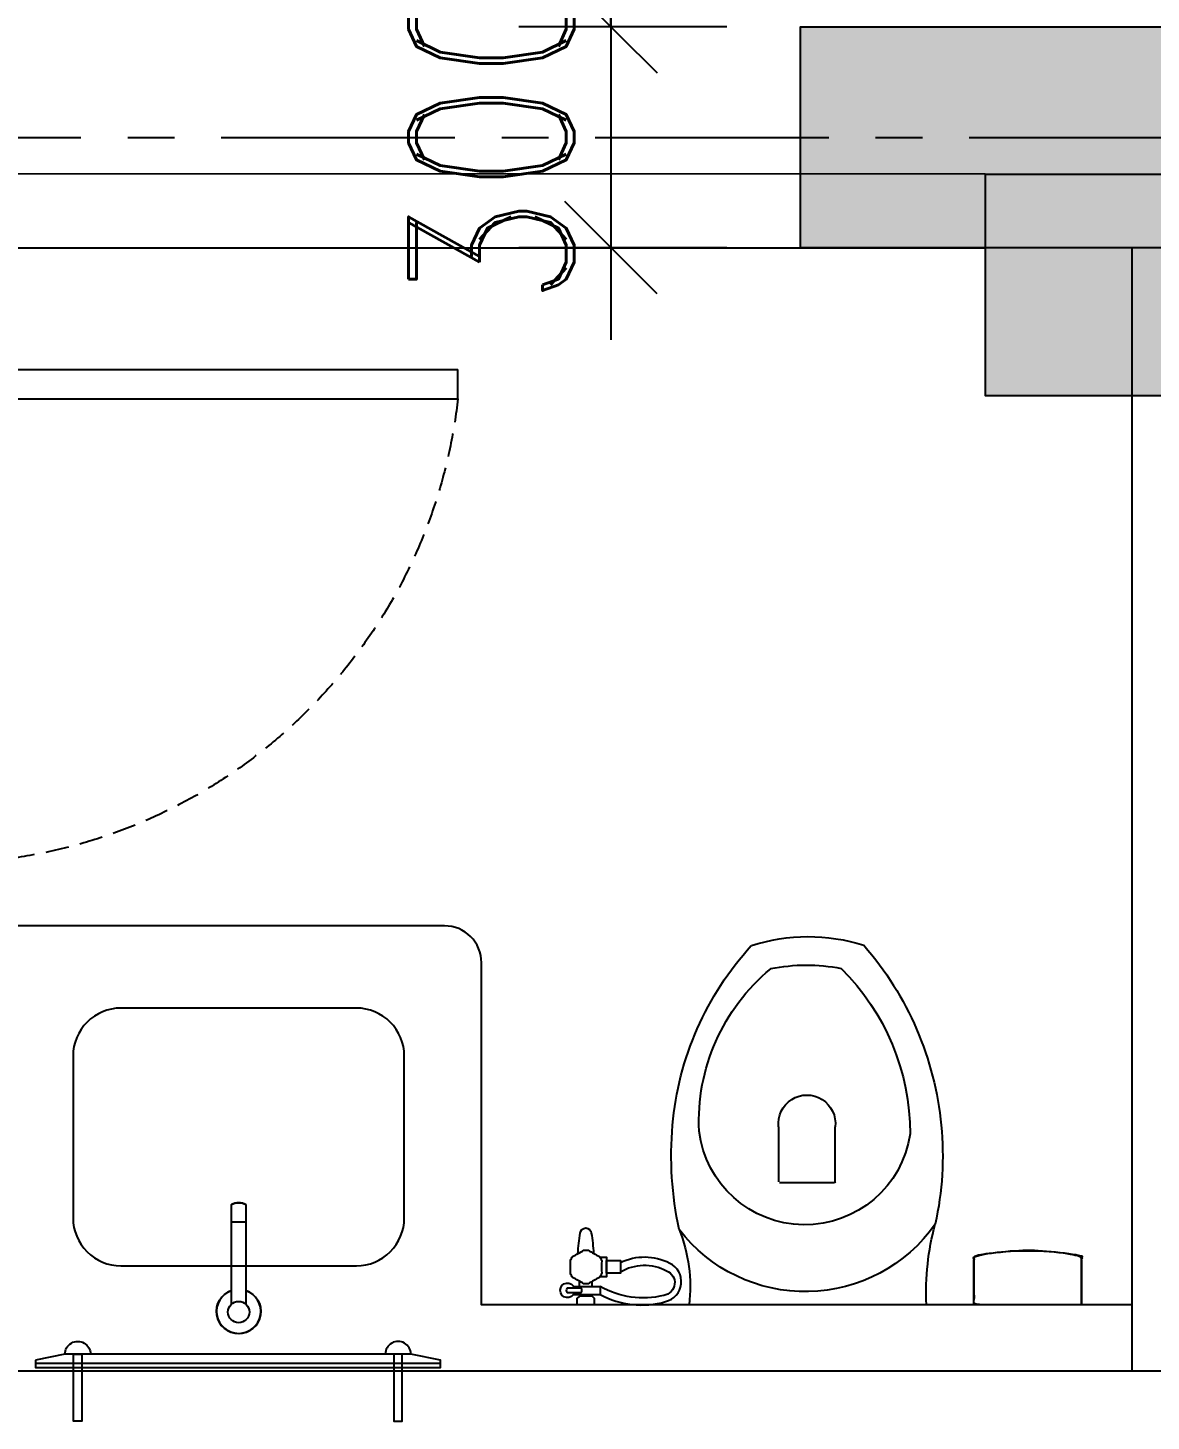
# Model space of a CAD drawing. Header units: millimetres. Extents: x 2061841 to 105821645, y -77612 to 48520811.
# Drawn here: x 105446518 to 105448043, y 48481132 to 48483024 of the extents above; entities that cross this region are included whole.
import ezdxf

# ---------------------------------------------------------------- set-up
doc = ezdxf.new("R2010")
doc.units = ezdxf.units.MM
doc.header["$LTSCALE"] = 10
doc.header["$MEASUREMENT"] = 0
doc.linetypes.add('xa_type A_Seventh floor plan$0$HIDDEN2', pattern=[4.7625, 3.175, -1.5875])
doc.linetypes.add('XR_type A_TYP_GRID$0$CENTER', pattern=[50.8, 31.75, -6.35, 6.35, -6.35])
for name, color, linetype in [('AS-COLS', 2, 'Continuous'), ('DIM', 8, 'Continuous'), ('S-OPENING', 6, 'Continuous'), ('xa_type A_Seventh floor plan$0$A-DOOR', 6, 'Continuous'), ('xa_type A_Seventh floor plan$0$A-ELEV-HIDN', 54, 'xa_type A_Seventh floor plan$0$HIDDEN2'), ('xa_type A_Seventh floor plan$0$A-WALL', 3, 'Continuous'), ('xa_type A_Seventh floor plan$0$AP-SANR-FIXT', 74, 'Continuous'), ('xa_type A_Seventh floor plan$0$xb_type d_second fl_typ_fl$0$A-DOOR', 8, 'Continuous'), ('xa_type A_Seventh floor plan$0$xb_type d_second fl_typ_fl$0$A-WALL', 8, 'Continuous'), ('xa_type A_Seventh floor plan$0$xr_TDT02_Toilet_01_settingout$0$A-ELEV-FINE', 8, 'Continuous'), ('xa_type A_Seventh floor plan$0$xr_TDT02_Toilet_01_settingout$0$A-FLOR-LEVL', 200, 'Continuous'), ('XR_type A_TYP_COL$0$AS-COLS', 2, 'Continuous'), ('XR_type A_TYP_COL$0$AS-COLS-PATT', 253, 'Continuous'), ('XR_type A_TYP_GRID$0$AS-GRID', 24, 'XR_type A_TYP_GRID$0$CENTER')]:
    doc.layers.add(name, color=color, linetype=linetype)
doc.layers.add('S-STRCOL HATCH', color=33, linetype='Continuous', lineweight=9)
doc.styles.add('200', font='romand.shx', dxfattribs={"width": 0.8, "height": 225})
doc.dimstyles.new('GR1', dxfattribs={"dimtxt": 225, "dimasz": 125, "dimexe": 125, "dimexo": 100, "dimgap": 50, "dimtad": 1, "dimdec": 0, "dimzin": 3, "dimdsep": 46, "dimtxsty": '200', "dimblk1": 'OBLIQUE', "dimblk2": 'OBLIQUE', "dimsah": 1, "dimcen": 0.0625, "dimdle": 125, "dimclrd": 3, "dimclre": 3, "dimclrt": 2, "dimadec": 0, "dimazin": 0, "dimtfac": 1, "dimtdec": 0, "dimtix": 1, "dimtmove": 0, "dimatfit": 3, "dimfxl": 1, "dimtolj": 1, "dimtzin": 0, "dimarcsym": 0})

# ---------------------------------------------------------------- blocks, each defined once
blk = doc.blocks.new('xa_type A_Seventh floor plan$0$xb_type d_second fl_typ_fl$0$Door frame 100wall')
blk.add_lwpolyline([(-80, 75), (-65, 75), (-65, 115), (-15, 115), (-15, -15), (-80, -15)], close=True)
at = {"layer": 'xa_type A_Seventh floor plan$0$xb_type d_second fl_typ_fl$0$A-WALL'}
blk.add_line((0, 0), (0, 100), dxfattribs=at)
blk = doc.blocks.new('xa_type A_Seventh floor plan$0$xb_type d_second fl_typ_fl$0$toilet door')
at = {"layer": 'xa_type A_Seventh floor plan$0$A-ELEV-HIDN'}
blk.add_arc((-1763.3, 7052.9), 711.1, 96.4703, 177.0071, dxfattribs=at)
at = {"layer": 'xa_type A_Seventh floor plan$0$xb_type d_second fl_typ_fl$0$A-DOOR'}
for p, q in [((-1843.4, 7090), (-1843.4, 7759.4)), ((-1843.4, 7759.4), (-1803.4, 7759.4)), ((-1803.4, 7090), (-1803.4, 7759.4)), ((-1843.4, 7090), (-1803.4, 7090))]:
    blk.add_line(p, q, dxfattribs=at)
at = {"layer": 'xa_type A_Seventh floor plan$0$xb_type d_second fl_typ_fl$0$A-DOOR', "xscale": -1}
blk.add_blockref('xa_type A_Seventh floor plan$0$xb_type d_second fl_typ_fl$0$Door frame 100wall', (-2538.4, 6975), dxfattribs=at)
at = {"layer": 'xa_type A_Seventh floor plan$0$xb_type d_second fl_typ_fl$0$A-DOOR'}
blk.add_blockref('xa_type A_Seventh floor plan$0$xb_type d_second fl_typ_fl$0$Door frame 100wall', (-1738.4, 6975), dxfattribs=at)
blk = doc.blocks.new('xa_type A_Seventh floor plan$0$xr_TDT02_Toilet_01_settingout$0$wc')
at = {"layer": 'xa_type A_Seventh floor plan$0$AP-SANR-FIXT', "ltscale": 0.2}
for p, q in [((20461.6, 4689.7), (20497.7, 4689.7)), ((20461.7, 4678.8), (20497.7, 4678.8)), ((20486.6, 4691.9), (20469.3, 4691.9)), ((20469.3, 4678.8), (20469.3, 4671.7)), ((20486.6, 4678.8), (20486.6, 4672.2)), ((20740, 4462.3), (20740, 4536.7)), ((20741.2, 4537.9), (20815.6, 4537.9)), ((20816.8, 4536.7), (20816.8, 4462.3))]:
    blk.add_line(p, q, dxfattribs=at)
for points in [[(20469.3, 4689.7), (20469.3, 4691.9), (20465.8, 4695.5), (20465.8, 4703.5), (20490.1, 4703.5), (20490.1, 4695.5), (20486.6, 4691.9), (20486.6, 4689.7)], [(20497.2, 4639.2), (20506.1, 4639.2), (20506.1, 4665.8), (20497.2, 4665.8)]]:
    blk.add_lwpolyline(points, dxfattribs=at)
for points in [[(20525, 4659.1, 0.260106), (20587.7, 4657.6, 0.770876), (20584, 4691, 0.197727), (20497.7, 4678.8), (20497.7, 4689.7, -0.200316), (20586.3, 4699.5, -0.713234), (20592, 4647.6, -0.235015), (20525, 4646.8)], [(20467.4, 4634.4, 0.031577), (20470.4, 4606.4, 0.908601), (20485.5, 4606.4, 0.031024), (20488.5, 4633.9)]]:
    blk.add_lwpolyline(points, format="xyb", dxfattribs=at)
for points in [[(20471.3, 4681, 0.336902), (20471.3, 4687.4), (20453.3, 4687.4, 0.507062), (20453.3, 4681)], [(20457.1, 4643.7, 0.066607), (20460.1, 4638.4, -0.017063), (20475.3, 4629.7, 0.066607), (20481.4, 4629.7, -0.017063), (20496.6, 4638.4, 0.066607), (20499.7, 4643.7, -0.017063), (20499.7, 4661.3, 0.066607), (20496.6, 4666.6, -0.017063), (20481.4, 4675.3, 0.066607), (20475.3, 4675.3, -0.017063), (20460.1, 4666.6, 0.066607), (20457.1, 4661.3, -0.017063)]]:
    blk.add_lwpolyline(points, format="xyb", close=True, dxfattribs=at)
blk.add_lwpolyline([(20506.1, 4643.9), (20525, 4643.9), (20525, 4661.1), (20506.1, 4661.1)], close=True, dxfattribs=at)
for centre, radius, start, end in [((20453.3, 4684.2), 9.98, 18.8114, 341.3896), ((20411.1, 4679.4), 208.8, 338.0884, 6.7012), ((21291.6, 4686.1), 351.1, 177.1212, 195.1481), ((20776.2, 4470), 216, 35.1758, 142.488), ((21075.2, 4500.6), 481, 167.8985, 184.8456), ((20775.6, 4450.6), 144.6, 8.367, 173.1296), ((20541.5, 4502.1), 421.4, 354.2574, 12.6405), ((20815.6, 4536.7), 1.26, 0, 90), ((20901.7, 4455.1), 270, 177.2824, 230.2951), ((20601, 4472.2), 317.7, 314.8694, 359.9106), ((21011.6, 4496.9), 417.4, 185.0763, 222.3), ((20778.4, 4457.7), 38.7, 173.1877, 6.8123), ((20528.1, 4501.3), 434.7, 318.9211, 354.5507), ((20778.1, 4490.2), 247.7, 258.6146, 280.9392), ((20780, 4451.5), 247.7, 251.889, 287.8168)]:
    blk.add_arc(centre, radius, start, end, dxfattribs=at)
blk.add_rational_spline([(21005.4, 4703.3), (21005.4, 4679), (21005.4, 4654.7), (21005.4, 4646.2), (21005.4, 4637.7), (21078.3, 4622.9), (21151.3, 4637.6), (21151.3, 4646.1), (21151.3, 4654.6), (21151.3, 4678.9), (21151.3, 4703.3)], [1, 1, 1, 1, 1, 0.980198019802, 1, 1, 1, 1, 1], degree=2, knots=[0, 0, 0, 1, 1, 2, 2, 2.398675, 2.398675, 3.398675, 3.398675, 4.398675, 4.398675, 4.398675], dxfattribs=at)
at = {"layer": 'xa_type A_Seventh floor plan$0$AP-SANR-FIXT'}
blk.add_rational_spline([(21151.3, 4703.3), (21078.4, 4703.3), (21005.4, 4703.3), (21005.4, 4679), (21005.4, 4654.7), (21005.4, 4646.2), (21005.4, 4637.7), (21078.3, 4622.9), (21151.3, 4637.6), (21151.3, 4646.1), (21151.3, 4654.6), (21151.3, 4678.9), (21151.3, 4703.3)], [1, 1, 1, 1, 1, 1, 1, 0.980198019802, 1, 1, 1, 1, 1], degree=2, knots=[0, 0, 0, 1, 1, 2, 2, 3, 3, 3.398675, 3.398675, 4.398675, 4.398675, 5.398675, 5.398675, 5.398675], dxfattribs=at)
blk = doc.blocks.new('xa_type A_Seventh floor plan$0$xr_TDT02_Toilet_01_settingout$0$BASIN 600')
at = {"layer": 'xa_type A_Seventh floor plan$0$AP-SANR-FIXT', "ltscale": 0.2}
for p, q in [((28918.9, 6319.8), (29054.1, 6319.8)), ((28942.3, 6300.2), (28942.3, 6319.8)), ((29054.1, 6300.2), (28918.9, 6300.2))]:
    blk.add_line(p, q, dxfattribs=at)
at = {"layer": 'xa_type A_Seventh floor plan$0$AP-SANR-FIXT'}
for points in [[(29130, 6034), (29140, 6034), (29140, 6584), (29130, 6584), (29122, 6544), (29122, 6074), (29130, 6034)], [(29134, 6034), (29134, 6584)]]:
    blk.add_lwpolyline(points, dxfattribs=at)
at = {"layer": 'xa_type A_Seventh floor plan$0$AP-SANR-FIXT', "ltscale": 0.2}
blk.add_lwpolyline([(29002, 6319.8), (29002, 6470, 0.414214), (28937, 6535), (28717, 6535, 0.414214), (28652, 6470), (28652, 6150, 0.414214), (28717, 6085), (28937, 6085, 0.414214), (29002, 6150), (29002, 6300.2)], format="xyb", dxfattribs=at)
at = {"layer": 'xa_type A_Seventh floor plan$0$AP-SANR-FIXT'}
for points in [[(29002, 6300.2), (29002, 6470, 0.414214), (28937, 6535), (28717, 6535, 0.414214), (28652, 6470), (28652, 6150, 0.414214), (28717, 6085), (28937, 6085, 0.414214), (29002, 6150), (29002, 6300.2)], [(29122, 6544, -43.793788), (29122, 6544, 1.000509), (29122, 6509.2, -0.95535)], [(29122, 6074, 43.793788), (29122, 6074, -1.000509), (29122, 6108.8, 0.95535)]]:
    blk.add_lwpolyline(points, format="xyb", dxfattribs=at)
at = {"layer": 'xa_type A_Seventh floor plan$0$AP-SANR-FIXT', "elevation": 0}
for points in [[(29122, 6532.2), (29122, 6520.9), (29213, 6520.9), (29213, 6532.2)], [(29122, 6085.8), (29122, 6097.1), (29212.9, 6097.1), (29212.9, 6085.8)]]:
    blk.add_lwpolyline(points, close=True, dxfattribs=at)
at = {"layer": 'xa_type A_Seventh floor plan$0$AP-SANR-FIXT'}
blk.add_lwpolyline([(28918.9, 6319.8), (29035.6, 6319.8, -5.974225), (29035.6, 6300.2), (28918.9, 6300.2, -0.260855)], format="xyb", close=True, dxfattribs=at)
blk.add_circle((29064.8, 6310), 14.5, dxfattribs=at)
at = {"layer": 'xa_type A_Seventh floor plan$0$AP-SANR-FIXT', "ltscale": 0.2}
for centre, radius, start, end in [((29064, 6310), 30, 198.9249, 161.0751), ((28936.3, 6310), 20, 150.7599, 209.2401)]:
    blk.add_arc(centre, radius, start, end, dxfattribs=at)
blk = doc.blocks.new('_Oblique')
at = {"color": 0, "linetype": 'ByBlock', "lineweight": -2}
blk.add_line((-0.5, -0.5), (0.5, 0.5), dxfattribs=at)
blk = doc.blocks.new('*D373')
at = {"layer": 'Defpoints', "color": 0, "transparency": 16777216}
for p in [(24614.6, 4135.9), (24357.1, 3835.9), (24614.6, 3835.9)]:
    blk.add_point(p, dxfattribs=at)
at = {"layer": 'DIM', "color": 3, "lineweight": -2, "transparency": 16777216}
for p, q in [((24357.1, 4260.9), (24357.1, 3710.9)), ((24357.1, 4135.9), (24357.1, 4260.9)), ((24514.6, 4135.9), (24232.1, 4135.9)), ((24514.6, 3835.9), (24232.1, 3835.9)), ((24357.1, 3835.9), (24357.1, 3710.9))]:
    blk.add_line(p, q, dxfattribs=at)
at = {"layer": 'DIM', "color": 3, "linetype": 'ByBlock', "lineweight": -2, "transparency": 16777216, "xscale": 125, "yscale": 125, "zscale": 125}
for p, rotation in [((24357.1, 4135.9), 270), ((24357.1, 3835.9), 90)]:
    blk.add_blockref('_Oblique', p, dxfattribs=dict(at, rotation=rotation))
at = {"layer": 'DIM', "color": 2, "transparency": 16777216, "insert": (24194.6, 3985.9), "char_height": 225, "attachment_point": 5, "rotation": 90, "style": '200'}
blk.add_mtext('\\A1;300', dxfattribs=at)
blk = doc.blocks.new('G$CDE8A9FAD')
at = {"layer": 'S-STRCOL HATCH'}
h = blk.add_hatch(color=256, dxfattribs=at)
h.dxf.hatch_style = 1
h.paths.add_polyline_path([(26114.6, 3835.9), (24614.6, 3835.9), (24614.6, 4135.9), (26114.6, 4135.9), (26114.6, 3835.9)])
at = {"layer": 'AS-COLS', "color": 1, "elevation": 0}
blk.add_lwpolyline([(26114.6, 3835.9), (24614.6, 3835.9), (24614.6, 4135.9), (26114.6, 4135.9)], close=True, dxfattribs=at)
at = {"layer": 'DIM'}
dim = blk.add_linear_dim(base=(24357.1, 3835.9, 0), p1=(24614.6, 4135.9), p2=(24614.6, 3835.9), angle=90, dimstyle='GR1', dxfattribs=at)
dim.commit()
dim.dimension.update_dxf_attribs({"geometry": '*D373', "text_midpoint": (24194.6, 3985.9, 0)})
blk = doc.blocks.new('TOWER-A TYPICAL FLOOR FRAMING PLAN N')
at = {"layer": 'XR_type A_TYP_COL$0$AS-COLS-PATT'}
h = blk.add_hatch(color=256, dxfattribs=at)
h.dxf.hatch_style = 1
h.paths.add_polyline_path([(102686067.5, 48580839.7), (102684817.5, 48580839.7), (102684817.5, 48580539.7), (102686067.5, 48580539.7)])
at = {"layer": 'xa_type A_Seventh floor plan$0$A-WALL', "elevation": 0}
for points in [[(102684817.5, 48580840.3), (102683068.1, 48580840.7), (102683067.8, 48580740.7), (102683316.9, 48580740.1), (102683316.9, 48580640.1), (102683416.9, 48580640.1), (102683416.9, 48580740.1), (102684817.5, 48580740.1)], [(102682167.3, 48580739.7), (102682161.9, 48579215.1), (102683316.9, 48579215.1), (102683316.9, 48579840.1), (102683416.9, 48579840.1), (102683416.9, 48579215.1), (102685717.5, 48579215.1)]]:
    blk.add_lwpolyline(points, dxfattribs=at)
at = {"layer": 'xa_type A_Seventh floor plan$0$xr_TDT02_Toilet_01_settingout$0$A-FLOR-LEVL', "elevation": 0}
blk.add_lwpolyline([(102685017.5, 48579215.1), (102685017.5, 48580739)], dxfattribs=at)
blk.add_lwpolyline([(102685017.5, 48579305.1), (102684133.4, 48579305.1), (102684133.4, 48579769.6, 0.414214), (102684083.4, 48579819.6), (102683417.5, 48579819.6)], format="xyb", dxfattribs=at)
at = {"layer": 'XR_type A_TYP_COL$0$AS-COLS', "elevation": 0}
blk.add_lwpolyline([(102686067.5, 48580839.7), (102684817.5, 48580839.7), (102684817.5, 48580539.7), (102686067.5, 48580539.7)], close=True, dxfattribs=at)
at = {"layer": 'XR_type A_TYP_GRID$0$AS-GRID'}
blk.add_line((102655331.9, 48580890.1), (102691349.4, 48580890.1), dxfattribs=at)
at = {"layer": 'AS-COLS', "color": 6}
blk.add_blockref('G$CDE8A9FAD', (102659952.3, 48576904.6), dxfattribs=at)
at = {"layer": 'xa_type A_Seventh floor plan$0$A-DOOR', "xscale": -1, "rotation": 270}
blk.add_blockref('xa_type A_Seventh floor plan$0$xb_type d_second fl_typ_fl$0$toilet door', (102676341.9, 48582378.5), dxfattribs=at)
at = {"layer": 'xa_type A_Seventh floor plan$0$xr_TDT02_Toilet_01_settingout$0$A-ELEV-FINE', "linetype": 'Continuous', "xscale": -1, "rotation": 180}
blk.add_blockref('xa_type A_Seventh floor plan$0$xr_TDT02_Toilet_01_settingout$0$wc', (102663797.1, 48584008.8), dxfattribs=at)
at = {"layer": 'xa_type A_Seventh floor plan$0$xr_TDT02_Toilet_01_settingout$0$A-ELEV-FINE', "rotation": 270}
blk.add_blockref('xa_type A_Seventh floor plan$0$xr_TDT02_Toilet_01_settingout$0$BASIN 600', (102677493.6, 48608359.9), dxfattribs=at)

msp = doc.modelspace()

# ---------------------------------------------------------------- block references
at = {"layer": 'S-OPENING'}
msp.add_blockref('TOWER-A TYPICAL FLOOR FRAMING PLAN N', (2763000.3, -98014.7), dxfattribs=at)

doc.saveas('drawing.dxf')
